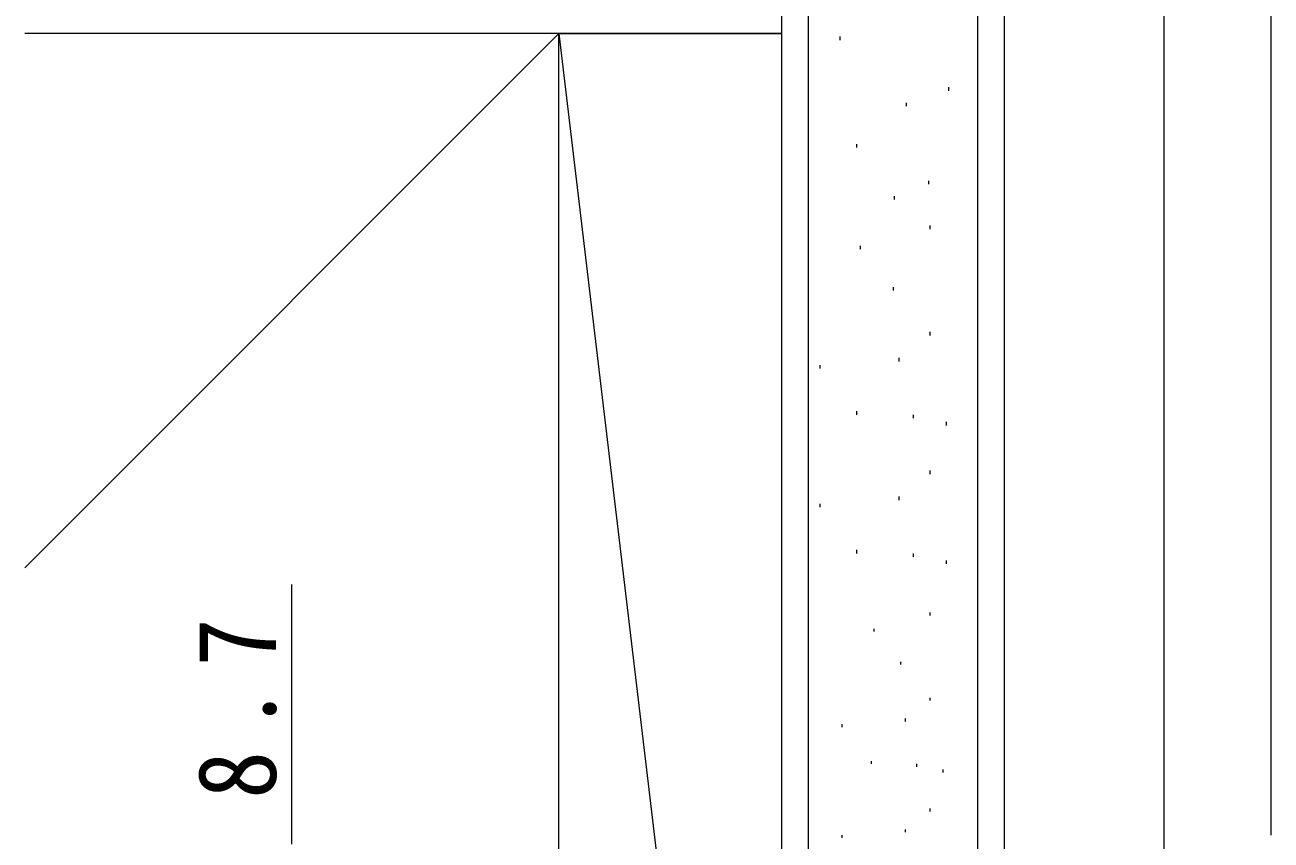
# Model space of a CAD drawing. Units: millimetres, scale not verified. Extents: x -495 to 495, y -796 to 796.
# Drawn here: x -83.8 to -13.8, y 140.9 to 186.7 of the extents above; entities that cross this region are included whole.
import ezdxf

# ---------------------------------------------------------------- set-up
doc = ezdxf.new("R2010")
doc.units = ezdxf.units.MM
doc.header["$LTSCALE"] = 4
doc.layers.add('0-3_YKK_D', color=6, linetype='Continuous', lineweight=18)
doc.layers.add('0-7_YSS_K', color=3, linetype='Continuous', lineweight=18)
doc.styles.add('ＭＳ ゴシック', font='')
doc.styles.get('ＭＳ ゴシック').set_extended_font_data('MS Gothic')

msp = doc.modelspace()

# ---------------------------------------------------------------- linework, layer by layer
at = {"layer": '0-3_YKK_D'}
for p, q in [((-13.75, 141.214), (-13.75, 252.714)), ((-13.75, 145.214), (-13.75, 252.714)), ((-19.75, 139.914), (-19.75, 232.714)), ((-68.75, 140.714), (-68.75, 155.28))]:
    msp.add_line(p, q, dxfattribs=at)
at = {"layer": '0-7_YSS_K', "color": 7, "lineweight": 9}
for p, q in [((-41.25, 198.714), (-41.25, 68.714)), ((-41.25, 198.714), (-41.25, 186.214)), ((-28.75, 198.714), (-28.75, 68.714)), ((-53.75, 186.214), (-83.75, 186.214)), ((-41.25, 186.214), (-83.529, 186.214)), ((-53.75, 186.214), (-41.25, 186.214)), ((-53.75, 81.214), (-53.75, 186.214)), ((-41.25, 186.214), (-41.25, 81.214))]:
    msp.add_line(p, q, dxfattribs=at)
at = {"layer": '0-7_YSS_K'}
for p, q in [((-39.75, 198.714), (-39.75, 68.714)), ((-30.25, 198.714), (-30.25, 68.714)), ((-53.75, 186.214), (-83.75, 156.214)), ((-53.75, 186.214), (-41.25, 81.214)), ((-37.95, 185.843), (-37.95, 186.043)), ((-31.846, 182.99), (-31.846, 183.19)), ((-34.235, 182.128), (-34.235, 182.328)), ((-37.021, 179.806), (-37.021, 180.006)), ((-32.974, 177.749), (-32.974, 177.949)), ((-34.898, 176.887), (-34.898, 177.087)), ((-32.908, 175.228), (-32.908, 175.428)), ((-36.822, 174.1), (-36.822, 174.3)), ((-34.964, 171.778), (-34.964, 171.978)), ((-32.908, 169.257), (-32.908, 169.457)), ((-39.078, 167.4), (-39.078, 167.6)), ((-34.633, 167.798), (-34.633, 167.998)), ((-37.021, 164.812), (-37.021, 165.012)), ((-33.837, 164.613), (-33.837, 164.813)), ((-31.979, 164.215), (-31.979, 164.415)), ((-32.908, 161.476), (-32.908, 161.676)), ((-39.078, 159.619), (-39.078, 159.819)), ((-34.633, 160.017), (-34.633, 160.217)), ((-37.021, 157.031), (-37.021, 157.231)), ((-33.837, 156.832), (-33.837, 157.032)), ((-31.979, 156.434), (-31.979, 156.634)), ((-32.908, 153.542), (-32.908, 153.702)), ((-36.039, 152.64), (-36.039, 152.8)), ((-34.553, 150.783), (-34.553, 150.943)), ((-32.908, 148.766), (-32.908, 148.926)), ((-34.288, 147.598), (-34.288, 147.758)), ((-37.844, 147.28), (-37.844, 147.44)), ((-36.198, 145.21), (-36.198, 145.37)), ((-33.651, 145.051), (-33.651, 145.211)), ((-32.165, 144.732), (-32.165, 144.892)), ((-32.908, 142.541), (-32.908, 142.701)), ((-34.288, 141.373), (-34.288, 141.533)), ((-37.844, 141.055), (-37.844, 141.215))]:
    msp.add_line(p, q, dxfattribs=at)
at = {"layer": '0-7_YSS_K', "color": 7, "lineweight": 9}
msp.add_lwpolyline([(-83.75, 81.214), (-53.75, 81.214), (-53.75, 186.214)], dxfattribs=at)

# ---------------------------------------------------------------- texts
at = {"layer": '0-3_YKK_D', "color": 7, "insert": (-69.583, 143.247), "char_height": 4.399, "attachment_point": 7, "rotation": 90, "style": 'ＭＳ ゴシック'}
msp.add_mtext('\\T1.38;\\W0.9;8.7', dxfattribs=at)

doc.saveas('drawing.dxf')
